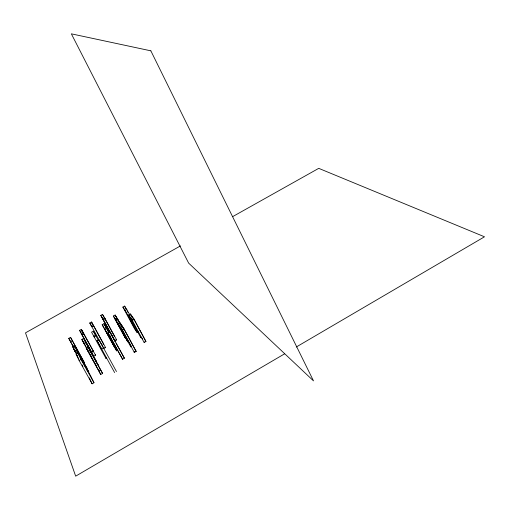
<?xml version="1.0" encoding="UTF-8"?>
<svg xmlns="http://www.w3.org/2000/svg" width="510" height="510" viewBox="0 0 510 510"><rect width="100%" height="100%" fill="white"/><g stroke="black" fill="none" stroke-linecap="round" stroke-linejoin="round"><path stroke-width="0.76" d="M284.554 353.863L75.671 476.168L25.5 332.845L180.451 245.916M296.233 347.029L484.5 236.793L318.731 168.351L232.566 216.686M144.559 341.904L144.151 342.51L145.93 341.49L133.9 319.024L130.337 313.962L128.571 314.963L140.683 337.454L141.27 337.116L142.5 338.914M100.738 374.512L98.8 370.725L100.61 369.686L88.09 347.042L86.266 348.081L100.738 374.512L102.567 373.467L100.61 369.686M134.685 351.67L134.085 352.008L134.366 352.448L136.164 351.422L123.873 328.638L120.13 322.919L118.352 323.926L130.77 346.819L131.363 346.481L120.915 327.146M135.309 351.371L135.909 351.027L136.164 351.422M122.591 359.244L124.395 358.211L111.932 335.312L109.714 331.64L107.916 332.667L122.591 359.244L107.916 332.667M92.125 383.807L93.974 382.749L90.78 376.125L77.973 353.13L76.137 354.169L79.101 360.455L92.125 383.807L89.288 377.859M82.594 334.541L82.008 334.872L79.617 330.321L81.358 329.339L83.353 333.151L81.594 334.146L93.764 356.165L95.51 355.17L95.281 354.731M121.329 325.712L115.132 315.033L113.392 316.015L125.237 337.92L125.485 338.308L126.059 337.977M129.865 314.88L124.606 306.096L122.884 307.071L134.551 328.803L136.96 332.322L138.114 331.666M114.234 346.8L114.463 347.195L115.043 346.864M95.542 361.373L96.129 361.035L95.925 360.634L83.64 338.417L81.861 339.43L91.583 357.293M117.804 350.179L116.631 350.854L116.395 350.459L116.981 350.128M86.674 367.633L86.904 368.105L86.311 368.443L87.178 370.241M105.94 358.345L106.533 358.007M84.972 343.925L84.373 344.263L82.748 341.069M74.587 350.81L76.404 349.777L88.855 372.147L74.358 345.506L72.567 346.519L77.29 355.61M119.2 325.412L119.793 325.074M120.411 324.781L121.004 324.443L124.21 329.358L135.909 351.027M76.175 350.733L76.774 350.389M133.9 319.024L132.109 320.044L128.571 314.963M97.059 340.648L98.876 339.622L103.575 348.037L101.719 349.095L97.059 340.648L114.629 372.6M133.034 320.388L132.434 320.733L129.291 316.213L129.884 315.881M110.115 336.345L111.932 335.312M123.873 328.638L122.056 329.67L134.366 352.448M123.611 329.696L124.21 329.358M88.09 351.664L89.932 350.612L88.09 347.042M102.994 344.352L103.568 344.027L91.494 322.001L89.766 322.977L116.471 371.541M92.973 351.766L93.387 351.129L91.66 352.11L91.883 352.537L79.617 330.321M79.101 360.455L80.969 359.391L77.973 353.13M115.802 339.826L116.369 339.501L116.631 339.921L114.909 340.903L114.712 340.572M104.799 347.559L105.538 347.52L103.81 348.508M73.854 347.986L68.786 338.353L70.539 337.365L84.328 362.642L70.539 337.365M80.44 331.838L81.02 331.506M81.568 331.117L82.148 330.786L83.78 333.903L83.194 334.235M103.932 319.381L103.352 319.706L100.782 315.378L102.497 314.409L105.105 318.775L104.531 319.101M91.736 326.508L93.483 325.52L105.538 347.52M93.037 326.107L93.623 325.782L91.494 322.001M92.489 326.489L91.908 326.821L89.766 322.977M122.884 307.071L125.186 310.38L126.926 309.398M70.444 341.866L72.21 340.865M114.463 347.195L102.185 324.711L103.944 323.716L106.571 328.185M95.344 336.23L95.944 335.892L93.317 331.156L91.551 332.157L106.144 358.715M104.085 325.361L104.671 325.029M113.392 316.015L115.827 319.789L117.587 318.795M117.332 319.834L117.918 319.502L121.316 325.788M125.485 338.308L114.24 317.526L116.184 320.535L116.771 320.203M116.395 350.459L104.85 329.288L105.442 328.956M93.764 336.192L95.555 335.178M74.989 351.479L73.344 347.986L73.937 347.648M74.549 347.323L75.148 346.985M94.203 336.995L94.803 336.657M83.908 343.459L85.712 342.439L98.124 364.892L97.92 364.491M91.335 323.079L91.908 322.753M130.898 314.944L134.136 319.547L145.93 341.49M140.448 337.104L140.683 337.454M116.025 316.595L117.918 319.502M118.352 323.926L122.362 330.314M130.471 346.354L130.77 346.819M114.253 336.026L114.45 336.351L102.497 314.409M124.395 358.211L116.07 343.319M102.185 324.711L104.85 329.288M76.137 354.169L78.782 358.906M82.174 364.994L82.926 366.346M74.358 345.506L86.904 368.105M76.723 351.301L77.456 352.62M84.411 365.039L85.17 366.403M80.969 359.391L93.974 382.749M68.786 338.353L71.113 342.529M71.891 343.918L73.051 346.009M72.567 346.519L76.417 353.436L73.344 347.986M81.861 339.43L88.013 350.593M90.315 354.705L91.08 356.088M91.819 357.746L94.624 362.782M94.834 363.19L96.141 365.53M86.266 348.081L98.8 370.725M81.358 329.339L93.553 351.441M83.353 333.151L95.51 355.17M84.456 339.921L96.129 361.035M89.932 350.612L102.567 373.467M93.317 331.156L98.596 340.725M108.891 332.405L106.233 327.522L104.454 328.529L116.631 350.854M103.944 323.716L108.738 332.494M116.631 339.921L104.754 318.074L103.02 319.056L114.909 340.903M101.528 316.697L115.324 341.949M100.782 315.378L109.892 332.118M115.132 315.033L117.351 319.139M117.517 319.368L119.391 322.83M117.823 322.741L118.569 324.124M121.189 328.975L122.687 331.742M124.937 335.899L125.683 337.288M115.827 319.789L127.8 341.929L116.184 320.535M121.004 324.443L122.872 327.892M120.13 322.919L122.406 327.12M124.606 306.096L126.486 309.602M127.239 311.004L127.991 312.407M130.617 317.252L144.151 342.51M125.186 310.38L136.96 332.322M130.337 313.962L132.562 318.112M93.547 355.744L93.764 356.165M83.64 338.417L86.145 343.192M81.868 360.544L82.046 361.016M150.852 50.834L71.349 33.832L188.668 263.147L313.51 380.9L150.852 50.834"/></g></svg>
